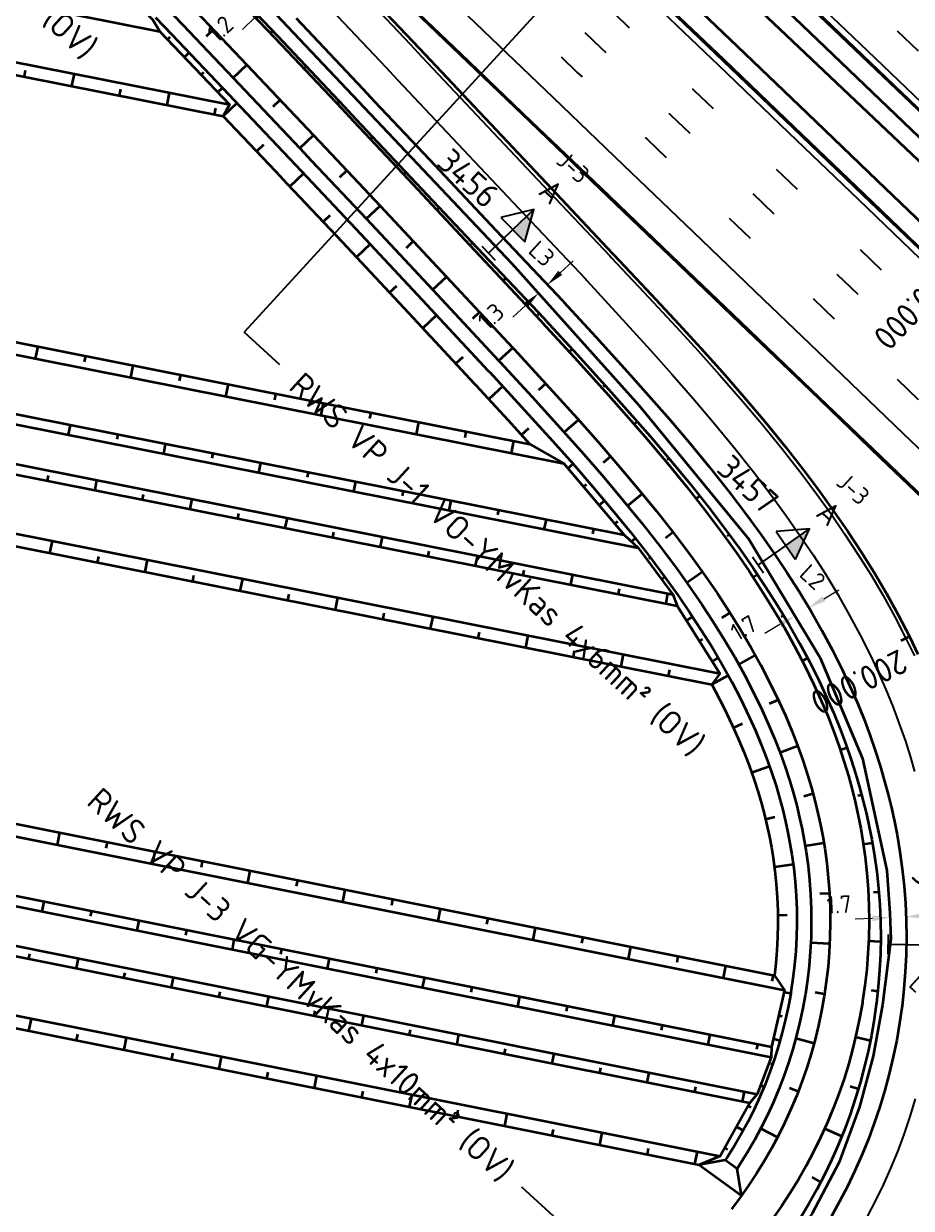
# Model space of a CAD drawing. Header units: metres. Extents: x 134219 to 139080, y 438661 to 444352.
# Drawn here: x 138419.7 to 138511.2, y 439161.9 to 439284 of the extents above; entities that cross this region are included whole.
import ezdxf
from ezdxf.enums import TextEntityAlignment as Align

# ---------------------------------------------------------------- set-up
doc = ezdxf.new("R2010")
doc.units = ezdxf.units.M
doc.linetypes.add('13strp', pattern=[4, 1, -3])
doc.linetypes.add('39strp', pattern=[12, 3, -9])
doc.layers.get('DEFPOINTS').update_dxf_attribs({"color": 193})
for name, color, linetype, lineweight in [('N-WE-KL-ET-T18', 1, 'Continuous', 18), ('N-WE-KL-ET-T25', 7, 'Continuous', 25), ('N-WE-KL-ET_LS_OV_ARMATUUR-S', 7, 'Continuous', 25), ('N-WE-KL-ET_LS_OV_ARMATUUR-T18', 1, 'Continuous', 25), ('N-WE-KL-ET_LS_OV_KABEL-G', 10, 'KL-LS-OV-N', 35), ('N-WE-KL-ET_LS_OV_KABEL-M', 7, 'Continuous', 18), ('N-WE-KL-ET_LS_OV_KABEL-T25', 7, 'Continuous', 25), ('Utd-geleiderail-nw', 8, 'glm a2ee v014$0$f2m40080', 35), ('Utd-ondergr-nw', 8, '13strp', 35)]:
    doc.layers.add(name, color=color, linetype=linetype, lineweight=lineweight)
doc.layers.add('N-WE-KL-ET_LS_OV_ARMATUUR-T25', color=2, linetype='Continuous')
doc.layers.add('Utd-weg-nw', color=8, linetype='Continuous')
doc.styles.add('alm a2ee v011$0$rtw_iso', font='NLCS-ISO.ttf')
doc.styles.add('ISO18', font='NLCS-ISO.ttf')
doc.styles.add('ISO25', font='NLCS-ISO.ttf')
doc.styles.add('NLCS-ISO', font='NLCS-ISO.ttf')
doc.styles.add('NLCS_18', font='NLCS-ISO.ttf', dxfattribs={"height": 1.8})
doc.styles.add('NLCS_25', font='NLCS-ISO.ttf', dxfattribs={"height": 2.5})
doc.linetypes.add('glm a2ee v014$0$f2m40080', pattern='A,2,-1,[160,RTW.shx,S=0.5,R=0,X=0,Y=0],-1', length=4)
doc.linetypes.add('KL-LS-OV-N', pattern='A,4,-1,[103,NLCS.SHX,S=0.75,R=0,X=0,Y=0],-1,4,-1.5,["0V",Standard,S=1,R=0,X=0,Y=-0.5],-3', length=14.5)
doc.dimstyles.new('NLCS_t18_pijl_Dimension_l3_h1', dxfattribs={"dimtxt": 1.8, "dimasz": 1.8, "dimexe": 2, "dimexo": 2, "dimgap": 0.7, "dimtad": 1, "dimdec": 1, "dimzin": 0, "dimdsep": 46, "dimtxsty": 'NLCS_18', "dimcen": 2.5, "dimdle": 2, "dimclrd": 256, "dimclre": 256, "dimclrt": 256, "dimadec": 1, "dimazin": 0, "dimtfac": 1, "dimtdec": 1, "dimtofl": 0, "dimtmove": 1, "dimatfit": 0, "dimfxl": 0, "dimtolj": 1, "dimtzin": 0, "dimlwd": 18, "dimlwe": 18, "dimarcsym": 0})

# ---------------------------------------------------------------- blocks, each defined once
blk = doc.blocks.new('SKL-ET_OV_ARMATUUR_HD_NATRIUM_1x150W-SO (3)')
for points in [[(3.49, -1.76), (6.49, 0), (3.49, 1.76)], [(3.49, 1.76), (3.49, -1.76)], [(0, 1), (0, -1)], [(3.49, 0), (0, 0)], [(3.49, 0), (6.49, 0)]]:
    blk.add_lwpolyline(points)
blk.add_solid([(3.49, 0), (3.49, -1.76), (6.49, 0)])
at = {"layer": 'N-WE-KL-ET-T18', "linetype": 'ByBlock', "style": 'NLCS-ISO'}
blk.add_attdef('GROEPSNUMMER', text='', height=1.8, dxfattribs=at).set_placement((-2, -4), align=Align.RIGHT)
blk.add_attdef('FASE-AANSLUITING', (10, -4), '', height=1.8, dxfattribs=at)
at = {"layer": 'N-WE-KL-ET-T18', "linetype": 'ByBlock', "style": 'NLCS-ISO', "flags": 1}
for tag, p in [('TYPE_ARMATUUR', (7.76, -13.46)), ('TYPE_FABRIKAAT', (7.76, -17.24)), ('VERMOGEN_LAMP', (7.76, -21.02)), ('SPIEGELSTAND', (7.76, -24.81)), ('HOOGTE_LICHTMAST', (7.76, -28.59)), ('UITLEGGERHOEK', (7.76, -32.38)), ('TYPE_LICHTMAST', (7.76, -36.16)), ('BOTSVRIENDELIJK', (7.76, -39.95)), ('POSITIE_LICHTMAST', (7.76, -43.73)), ('KABELAANSLUITING', (7.76, -47.52)), ('VOEDINGSPUNT', (7.76, -51.3))]:
    blk.add_attdef(tag, p, '', height=1.8, dxfattribs=at)
at = {"layer": 'N-WE-KL-ET-T25', "linetype": 'ByBlock', "style": 'NLCS-ISO'}
blk.add_attdef('MASTNUMMER', text='', height=2.5, dxfattribs=at).set_placement((4, 4.31), align=Align.MIDDLE)
at = {"layer": 'N-WE-KL-ET-T25', "linetype": 'ByBlock', "style": 'NLCS-ISO', "flags": 1}
blk.add_attdef('TYPE_SYMBOOL', (7.76, -10.06), '', height=2.5, dxfattribs=at)
blk = doc.blocks.new('*D351')
at = {"layer": 'DEFPOINTS', "color": 0, "transparency": 16777216}
for p in [(138445.72, 439286.68), (138444.84, 439285.85), (138444.84, 439285.85)]:
    blk.add_point(p, dxfattribs=at)
at = {"layer": 'N-WE-KL-ET_LS_OV_KABEL-M', "linetype": 'Continuous', "lineweight": 18, "transparency": 16777216}
for p, q in [((138447.03, 439287.92), (138448.34, 439289.16)), ((138443.53, 439284.62), (138442.22, 439283.38))]:
    blk.add_line(p, q, dxfattribs=at)
at = {"layer": 'N-WE-KL-ET_LS_OV_KABEL-M', "lineweight": 18, "transparency": 16777216}
for p, q in [((138445.72, 439286.68), (138444.34, 439288.14)), ((138444.84, 439285.85), (138443.46, 439287.31))]:
    blk.add_line(p, q, dxfattribs=at)
at = {"layer": 'N-WE-KL-ET_LS_OV_KABEL-M', "transparency": 16777216}
for points in [[(138446.82, 439288.14), (138447.23, 439287.7), (138445.72, 439286.68)], [(138443.32, 439284.83), (138443.73, 439284.4), (138444.84, 439285.85)]]:
    blk.add_solid(points, dxfattribs=at)
at = {"layer": 'N-WE-KL-ET_LS_OV_KABEL-M', "transparency": 16777216, "insert": (138439.93, 439283.42), "char_height": 1.8, "attachment_point": 5, "rotation": 43.3438, "style": 'NLCS_18'}
blk.add_mtext('\\A1;1.2', dxfattribs=at)
blk = doc.blocks.new('*D352')
at = {"layer": 'DEFPOINTS', "color": 0, "transparency": 16777216}
for p in [(138472.74, 439256.19), (138472.74, 439256.19), (138473.67, 439257.06)]:
    blk.add_point(p, dxfattribs=at)
at = {"layer": 'N-WE-KL-ET_LS_OV_KABEL-M', "lineweight": 18, "transparency": 16777216}
for p, q in [((138473.67, 439257.06), (138472.31, 439258.53)), ((138472.74, 439256.19), (138471.37, 439257.65))]:
    blk.add_line(p, q, dxfattribs=at)
at = {"layer": 'N-WE-KL-ET_LS_OV_KABEL-M', "linetype": 'Continuous', "lineweight": 18, "transparency": 16777216}
for p, q in [((138474.99, 439258.29), (138476.31, 439259.52)), ((138471.42, 439254.96), (138470.11, 439253.74))]:
    blk.add_line(p, q, dxfattribs=at)
at = {"layer": 'N-WE-KL-ET_LS_OV_KABEL-M', "transparency": 16777216}
for points in [[(138474.78, 439258.51), (138475.19, 439258.07), (138473.67, 439257.06)], [(138471.22, 439255.18), (138471.63, 439254.74), (138472.74, 439256.19)]]:
    blk.add_solid(points, dxfattribs=at)
at = {"layer": 'N-WE-KL-ET_LS_OV_KABEL-M', "transparency": 16777216, "insert": (138467.83, 439253.8), "char_height": 1.8, "attachment_point": 5, "rotation": 43.0163, "style": 'NLCS_18'}
blk.add_mtext('\\A1;1.3', dxfattribs=at)
blk = doc.blocks.new('*D353')
at = {"layer": 'DEFPOINTS', "color": 0, "transparency": 16777216}
for p in [(138499.17, 439222.95), (138499.17, 439222.95), (138500.6, 439223.79)]:
    blk.add_point(p, dxfattribs=at)
at = {"layer": 'N-WE-KL-ET_LS_OV_KABEL-M', "lineweight": 18, "transparency": 16777216}
for p, q in [((138500.6, 439223.79), (138499.59, 439225.52)), ((138499.17, 439222.95), (138498.15, 439224.67))]:
    blk.add_line(p, q, dxfattribs=at)
at = {"layer": 'N-WE-KL-ET_LS_OV_KABEL-M', "linetype": 'Continuous', "lineweight": 18, "transparency": 16777216}
for p, q in [((138502.15, 439224.7), (138503.7, 439225.62)), ((138497.62, 439222.04), (138496.06, 439221.13))]:
    blk.add_line(p, q, dxfattribs=at)
at = {"layer": 'N-WE-KL-ET_LS_OV_KABEL-M', "transparency": 16777216}
for points in [[(138502, 439224.96), (138502.3, 439224.45), (138500.6, 439223.79)], [(138497.46, 439222.3), (138497.77, 439221.78), (138499.17, 439222.95)]]:
    blk.add_solid(points, dxfattribs=at)
at = {"layer": 'N-WE-KL-ET_LS_OV_KABEL-M', "transparency": 16777216, "insert": (138493.89, 439221.71), "char_height": 1.8, "attachment_point": 5, "rotation": 30.4432, "style": 'NLCS_18'}
blk.add_mtext('\\A1;1.7', dxfattribs=at)
blk = doc.blocks.new('*D354')
at = {"layer": 'DEFPOINTS', "color": 0, "transparency": 16777216}
for p in [(138508.97, 439191.87), (138508.97, 439191.87), (138510.62, 439191.95)]:
    blk.add_point(p, dxfattribs=at)
at = {"layer": 'N-WE-KL-ET_LS_OV_KABEL-M', "lineweight": 18, "transparency": 16777216}
for p, q in [((138508.97, 439191.87), (138508.87, 439193.87)), ((138510.62, 439191.95), (138510.51, 439193.95))]:
    blk.add_line(p, q, dxfattribs=at)
at = {"layer": 'N-WE-KL-ET_LS_OV_KABEL-M', "linetype": 'Continuous', "lineweight": 18, "transparency": 16777216}
for p, q in [((138507.17, 439191.78), (138505.37, 439191.69)), ((138512.41, 439192.04), (138514.21, 439192.13))]:
    blk.add_line(p, q, dxfattribs=at)
at = {"layer": 'N-WE-KL-ET_LS_OV_KABEL-M', "transparency": 16777216}
for points in [[(138507.15, 439192.08), (138507.18, 439191.48), (138508.97, 439191.87)], [(138512.4, 439192.34), (138512.43, 439191.74), (138510.62, 439191.95)]]:
    blk.add_solid(points, dxfattribs=at)
at = {"layer": 'N-WE-KL-ET_LS_OV_KABEL-M', "transparency": 16777216, "insert": (138503.71, 439193.21), "char_height": 1.8, "attachment_point": 5, "rotation": 2.8886, "style": 'NLCS_18'}
blk.add_mtext('\\A1;1.7', dxfattribs=at)

msp = doc.modelspace()

# ---------------------------------------------------------------- linework, layer by layer
at = {"layer": 'N-WE-KL-ET_LS_OV_KABEL-G', "flags": 128}
for points, elevation in [([(138088.64, 439676.43), (138088.64, 439676.43), (138097.5, 439666.65), (138107.23, 439656.38), (138139.91, 439624.96), (138141.78, 439623.5), (138425.82, 439351.41), (138520.26, 439261.98), (138566.89, 439216.72), (138613.92, 439171.92), (138660.91, 439126.84), (138707.71, 439081.89), (138754.75, 439037.02), (138768.95, 439023.34), (138801.31, 438992.45), (138850.33, 438944.62), (138896.9, 438900.49), (138941.92, 438857.34)], 1.17), ([(138227.74, 439499.81), (138230.49, 439499.4), (138259.66, 439468.95), (138289.32, 439439.98), (138334.08, 439397.13), (138340.04, 439391.03), (138352.33, 439379.57), (138379.47, 439353.09), (138382.02, 439349.47), (138439.8, 439289.61), (138440.92, 439289.42), (138440.79, 439290.13), (138470, 439259.24), (138483.07, 439244.66), (138494.42, 439230.85), (138501.76, 439218.63), (138506.13, 439208.24), (138508.63, 439196.7), (138508.95, 439192.31), (138509.05, 439189.63), (138508.21, 439182.87), (138507.24, 439177.57), (138505.84, 439172.36), (138503.73, 439166.66), (138500.93, 439161.36), (138497.21, 439155.97), (138493.51, 439151.75), (138489.81, 439148.14), (138486.29, 439145.28), (138482.59, 439142.89), (138475.84, 439139.41), (138470.44, 439137.43), (138467.74, 439136.51)], 1.12)]:
    msp.add_lwpolyline(points, dxfattribs=dict(at, elevation=elevation))
at = {"layer": 'N-WE-KL-ET_LS_OV_KABEL-T25'}
for p, q in [((138483.38, 439296.9), (138442.39, 439252.18)), ((138446.08, 439248.8), (138442.39, 439252.18)), ((138474.7, 439160.7), (138471.02, 439164.08))]:
    msp.add_line(p, q, dxfattribs=at)
at = {"layer": 'Utd-geleiderail-nw', "linetype": 'Continuous', "flags": 128}
for points in [[(138485.98, 439288.58), (138493.2, 439281.66), (138500.42, 439274.74), (138507.64, 439267.82), (138514.85, 439260.9), (138522.07, 439253.98), (138529.29, 439247.06), (138536.51, 439240.14), (138543.73, 439233.22), (138550.95, 439226.3), (138558.16, 439219.38), (138565.38, 439212.46), (138572.6, 439205.53), (138579.82, 439198.61), (138587.04, 439191.69), (138594.26, 439184.77), (138601.47, 439177.85), (138608.69, 439170.93), (138615.91, 439164.01)], [(138497.49, 439286.14), (138504.71, 439279.22), (138511.93, 439272.3), (138519.14, 439265.38), (138526.36, 439258.45), (138533.58, 439251.53), (138540.8, 439244.61), (138548.02, 439237.69), (138555.24, 439230.77), (138562.45, 439223.85), (138569.67, 439216.93), (138576.89, 439210.01), (138584.11, 439203.09), (138591.33, 439196.17), (138598.55, 439189.25), (138605.76, 439182.33), (138612.98, 439175.41)]]:
    msp.add_lwpolyline(points, dxfattribs=at)
at = {"layer": 'Utd-ondergr-nw', "color": 7, "linetype": 'Continuous'}
msp.add_line((138510.97, 439220.81), (138510.07, 439220.36), dxfattribs=at)
msp.add_line((138510.97, 439220.81), (138510.07, 439220.36), dxfattribs=at)
at = {"layer": 'Utd-ondergr-nw', "linetype": 'Continuous', "flags": 128}
for points in [[(138348.3, 439300.11), (138433.72, 439283.16)], [(138415.61, 439300.39), (138419.32, 439298.35), (138426.42, 439290.82), (138428.18, 439289.4), (138432.98, 439284.37), (138433.72, 439283.16), (138440.89, 439275.62), (138440.24, 439274.45)], [(138346.4, 439294.37), (138440.89, 439275.62)], [(138344.76, 439293.4), (138440.24, 439274.45)], [(138452.93, 439289.39), (138459.79, 439282.12), (138461.01, 439280.82), (138466.65, 439274.85), (138473.52, 439267.57), (138480.38, 439260.3), (138480.52, 439260.15), (138483.88, 439256.59), (138487.22, 439253), (138489.47, 439250.54), (138491.7, 439248.05), (138493.9, 439245.53), (138496.06, 439242.98), (138498.17, 439240.39), (138500.22, 439237.75), (138501.73, 439235.74), (138503.19, 439233.71), (138504.62, 439231.64), (138505.99, 439229.54), (138507.32, 439227.41), (138508.6, 439225.24), (138509.81, 439223.04), (138510.97, 439220.81), (138511.85, 439219)], [(138440.36, 439287.97), (138445.59, 439282.47), (138452.46, 439275.21), (138453.69, 439273.91), (138459.32, 439267.93), (138466.16, 439260.64), (138472.99, 439253.33), (138473.13, 439253.18), (138476.43, 439249.59), (138479.66, 439246.03), (138481.82, 439243.6), (138483.93, 439241.17), (138485.99, 439238.73), (138487.99, 439236.28), (138489.93, 439233.81), (138491.79, 439231.33), (138493.14, 439229.44), (138494.45, 439227.55), (138495.7, 439225.64), (138496.9, 439223.72), (138498.05, 439221.79), (138499.13, 439219.83), (138500.16, 439217.87), (138501.12, 439215.89), (138501.84, 439214.3), (138502.52, 439212.7), (138503.14, 439211.09), (138503.73, 439209.48), (138504.26, 439207.86), (138504.68, 439206.46), (138505.06, 439205.05), (138505.41, 439203.64), (138505.69, 439202.34), (138505.95, 439201.04), (138506.17, 439199.73), (138506.4, 439198.08), (138506.58, 439196.43), (138506.71, 439194.78), (138506.79, 439193.12), (138506.81, 439191.47), (138506.78, 439189.81), (138506.7, 439188.16), (138506.57, 439186.51), (138506.39, 439184.87), (138506.15, 439183.24), (138506.12, 439183.07), (138505.87, 439181.62), (138505.53, 439180.01), (138505.15, 439178.41), (138504.71, 439176.83), (138504.23, 439175.26), (138503.7, 439173.71), (138503.12, 439172.18), (138502.49, 439170.67), (138501.82, 439169.19), (138501.1, 439167.72), (138500.34, 439166.29), (138499.53, 439164.87), (138498.68, 439163.49), (138497.79, 439162.13), (138496.86, 439160.81)], [(138440.63, 439288.22), (138445.83, 439282.7), (138452.7, 439275.43), (138453.92, 439274.13), (138459.56, 439268.15), (138466.43, 439260.88), (138473.29, 439253.61), (138473.43, 439253.46), (138476.73, 439249.87), (138479.97, 439246.31), (138482.13, 439243.88), (138484.25, 439241.45), (138486.32, 439239.02), (138488.34, 439236.57), (138490.29, 439234.1), (138492.18, 439231.62), (138493.55, 439229.74), (138494.87, 439227.85), (138496.14, 439225.94), (138497.37, 439224.02), (138498.54, 439222.08), (138499.65, 439220.13), (138500.71, 439218.16), (138501.7, 439216.18), (138502.44, 439214.58), (138503.15, 439212.98), (138503.8, 439211.36), (138504.42, 439209.74), (138504.98, 439208.11), (138505.43, 439206.7), (138505.84, 439205.28), (138506.21, 439203.85), (138506.54, 439202.54), (138506.83, 439201.22), (138507.09, 439199.9), (138507.37, 439198.23), (138507.6, 439196.56), (138507.78, 439194.87), (138507.91, 439193.19), (138507.98, 439191.5), (138508.01, 439189.81), (138507.98, 439188.12), (138507.9, 439186.43), (138507.76, 439184.74), (138507.58, 439183.06), (138507.56, 439182.89), (138507.34, 439181.39), (138507.05, 439179.72), (138506.71, 439178.07), (138506.32, 439176.42), (138505.88, 439174.79), (138505.39, 439173.17), (138504.85, 439171.57), (138504.27, 439169.98), (138503.63, 439168.42), (138502.94, 439166.87), (138502.21, 439165.35), (138501.43, 439163.85), (138500.61, 439162.37), (138499.74, 439160.92)], [(138457.45, 439287.72), (138464.66, 439280.8), (138471.88, 439273.88), (138479.1, 439266.96), (138486.32, 439260.04), (138493.54, 439253.12), (138500.76, 439246.2), (138507.97, 439239.28), (138515.19, 439232.36), (138522.41, 439225.43), (138529.63, 439218.51), (138536.85, 439211.59), (138544.07, 439204.67), (138551.28, 439197.75), (138558.5, 439190.83), (138565.72, 439183.91), (138572.94, 439176.99), (138580.16, 439170.07), (138587.38, 439163.15), (138594.59, 439156.23), (138601.81, 439149.31), (138609.03, 439142.39), (138616.25, 439135.47)], [(138457.5, 439287.77), (138464.71, 439280.85), (138471.93, 439273.93), (138479.15, 439267.01), (138486.37, 439260.09), (138493.59, 439253.17), (138500.8, 439246.25), (138508.02, 439239.33), (138515.24, 439232.41), (138522.46, 439225.49), (138529.68, 439218.56), (138536.9, 439211.64), (138544.11, 439204.72), (138551.33, 439197.8), (138558.55, 439190.88), (138565.77, 439183.96), (138572.99, 439177.04), (138580.21, 439170.12), (138587.42, 439163.2), (138594.64, 439156.28), (138601.86, 439149.36), (138609.08, 439142.44), (138616.3, 439135.52)], [(138498.91, 439287.62), (138506.13, 439280.7), (138513.35, 439273.78), (138520.56, 439266.86), (138527.78, 439259.93), (138535, 439253.01), (138542.22, 439246.09), (138549.44, 439239.17), (138556.65, 439232.25), (138563.87, 439225.33), (138571.09, 439218.41), (138578.31, 439211.49), (138585.53, 439204.57), (138592.75, 439197.65), (138599.96, 439190.73), (138607.18, 439183.81), (138614.4, 439176.89)], [(138484.56, 439287.1), (138491.78, 439280.18), (138499, 439273.26), (138506.22, 439266.34), (138513.44, 439259.42), (138520.65, 439252.5), (138527.87, 439245.58), (138535.09, 439238.66), (138542.31, 439231.74), (138549.53, 439224.82), (138556.74, 439217.9), (138563.96, 439210.98), (138571.18, 439204.05), (138578.4, 439197.13), (138585.62, 439190.21), (138592.84, 439183.29), (138600.05, 439176.37), (138607.27, 439169.45), (138614.49, 439162.53)], [(138484.61, 439287.15), (138491.83, 439280.23), (138499.05, 439273.31), (138506.27, 439266.39), (138513.48, 439259.47), (138520.7, 439252.55), (138527.92, 439245.63), (138535.14, 439238.71), (138542.36, 439231.79), (138549.58, 439224.87), (138556.79, 439217.95), (138564.01, 439211.03), (138571.23, 439204.11), (138578.45, 439197.18), (138585.67, 439190.26), (138592.88, 439183.34), (138600.1, 439176.42), (138607.32, 439169.5), (138614.54, 439162.58)], [(138498.86, 439287.57), (138506.08, 439280.65), (138513.3, 439273.73), (138520.52, 439266.8), (138527.73, 439259.88), (138534.95, 439252.96), (138542.17, 439246.04), (138549.39, 439239.12), (138556.61, 439232.2), (138563.82, 439225.28), (138571.04, 439218.36), (138578.26, 439211.44), (138585.48, 439204.52), (138592.7, 439197.6), (138599.92, 439190.68), (138607.13, 439183.76), (138614.35, 439176.84)], [(138434.37, 439285.63), (138436.04, 439283.88), (138441.26, 439278.38), (138448.14, 439271.12), (138449.36, 439269.82), (138455, 439263.84), (138461.84, 439256.55), (138468.66, 439249.24), (138468.8, 439249.09), (138472.09, 439245.52), (138475.29, 439241.99), (138477.41, 439239.61), (138479.47, 439237.23), (138481.48, 439234.85), (138483.41, 439232.48), (138485.28, 439230.1), (138487.06, 439227.72), (138488.35, 439225.92), (138489.58, 439224.13), (138490.76, 439222.32), (138491.89, 439220.52), (138492.96, 439218.7), (138493.97, 439216.88), (138494.91, 439215.06), (138495.8, 439213.23), (138496.45, 439211.77), (138497.07, 439210.31), (138497.64, 439208.84), (138498.16, 439207.38), (138498.64, 439205.92), (138499.01, 439204.65), (138499.35, 439203.39), (138499.65, 439202.13), (138499.9, 439200.98), (138500.13, 439199.81), (138500.32, 439198.65), (138500.52, 439197.18), (138500.68, 439195.71), (138500.78, 439194.24), (138500.85, 439192.77), (138500.86, 439191.29), (138500.83, 439189.82), (138500.75, 439188.35), (138500.63, 439186.89), (138500.46, 439185.43), (138500.25, 439183.98), (138500.22, 439183.83), (138499.99, 439182.54), (138499.69, 439181.11), (138499.34, 439179.7), (138498.95, 439178.29), (138498.51, 439176.9), (138498.03, 439175.53), (138497.51, 439174.17), (138496.95, 439172.83), (138496.34, 439171.51), (138495.7, 439170.22), (138495.02, 439168.94), (138494.29, 439167.69), (138493.53, 439166.47), (138493.21, 439165.97)], [(138437.45, 439285.22), (138442.68, 439279.72), (138449.55, 439272.46), (138450.78, 439271.16), (138456.41, 439265.18), (138463.25, 439257.89), (138470.08, 439250.58), (138470.22, 439250.43), (138473.51, 439246.85), (138476.72, 439243.31), (138478.85, 439240.91), (138480.93, 439238.52), (138482.95, 439236.12), (138484.91, 439233.72), (138486.8, 439231.32), (138488.61, 439228.9), (138489.92, 439227.08), (138491.18, 439225.25), (138492.38, 439223.41), (138493.53, 439221.57), (138494.63, 439219.71), (138495.66, 439217.85), (138496.63, 439215.98), (138497.54, 439214.1), (138498.22, 439212.6), (138498.85, 439211.09), (138499.44, 439209.58), (138499.98, 439208.07), (138500.48, 439206.56), (138500.87, 439205.24), (138501.22, 439203.93), (138501.54, 439202.63), (138501.8, 439201.42), (138502.03, 439200.21), (138502.24, 439199), (138502.45, 439197.48), (138502.61, 439195.95), (138502.73, 439194.42), (138502.79, 439192.88), (138502.81, 439191.35), (138502.78, 439189.82), (138502.7, 439188.29), (138502.58, 439186.77), (138502.4, 439185.25), (138502.18, 439183.74), (138502.16, 439183.58), (138501.92, 439182.24), (138501.6, 439180.75), (138501.24, 439179.28), (138500.84, 439177.81), (138500.38, 439176.36), (138499.89, 439174.93), (138499.35, 439173.52), (138498.76, 439172.13), (138498.14, 439170.75), (138497.47, 439169.4), (138496.76, 439168.07), (138496.01, 439166.77), (138495.22, 439165.49), (138494.39, 439164.24), (138493.53, 439163.02), (138492.62, 439161.83)], [(138433.28, 439284.6), (138434.94, 439282.85), (138440.17, 439277.35), (138447.05, 439270.09), (138448.27, 439268.79), (138453.9, 439262.82), (138460.75, 439255.52), (138467.57, 439248.21), (138467.71, 439248.06), (138470.99, 439244.49), (138474.18, 439240.97), (138476.3, 439238.6), (138478.35, 439236.23), (138480.34, 439233.88), (138482.26, 439231.52), (138484.1, 439229.17), (138485.87, 439226.81), (138487.14, 439225.04), (138488.35, 439223.26), (138489.52, 439221.49), (138490.63, 439219.71), (138491.67, 439217.92), (138492.66, 439216.14), (138493.59, 439214.35), (138494.45, 439212.56), (138495.1, 439211.13), (138495.69, 439209.7), (138496.25, 439208.27), (138496.76, 439206.85), (138497.22, 439205.43), (138497.58, 439204.2), (138497.91, 439202.97), (138498.2, 439201.75), (138498.44, 439200.63), (138498.66, 439199.5), (138498.84, 439198.37), (138499.04, 439196.95), (138499.19, 439195.53), (138499.29, 439194.1), (138499.35, 439192.68), (138499.36, 439191.25), (138499.33, 439189.83), (138499.25, 439188.4), (138499.13, 439186.99), (138498.97, 439185.58), (138498.76, 439184.17), (138498.74, 439184.02), (138498.51, 439182.78), (138498.21, 439181.39), (138497.87, 439180.02), (138497.49, 439178.66), (138497.07, 439177.31), (138496.6, 439175.98), (138496.1, 439174.67), (138495.55, 439173.38), (138494.96, 439172.1), (138494.34, 439170.85), (138493.67, 439169.62), (138492.97, 439168.41), (138492.23, 439167.22), (138491.99, 439166.85)], [(138447.76, 439284.52), (138454.63, 439277.25), (138455.85, 439275.95), (138461.49, 439269.97), (138468.35, 439262.7), (138475.22, 439255.43), (138475.36, 439255.28), (138478.66, 439251.69), (138481.91, 439248.1), (138484.09, 439245.66), (138486.23, 439243.21), (138488.33, 439240.75), (138490.37, 439238.26), (138492.36, 439235.76), (138494.29, 439233.23), (138495.68, 439231.31), (138497.04, 439229.37), (138498.34, 439227.42), (138499.6, 439225.45), (138500.8, 439223.46), (138501.95, 439221.44), (138503.04, 439219.41), (138504.07, 439217.36), (138504.84, 439215.71), (138505.57, 439214.04), (138506.26, 439212.37), (138506.89, 439210.68), (138507.48, 439208.98), (138507.95, 439207.5), (138508.38, 439206.02), (138508.77, 439204.53), (138509.11, 439203.15), (138509.42, 439201.77), (138509.7, 439200.38), (138509.99, 439198.63), (138510.23, 439196.88), (138510.42, 439195.11), (138510.55, 439193.35), (138510.63, 439191.58), (138510.66, 439189.8), (138510.63, 439188.03), (138510.54, 439186.26), (138510.4, 439184.5), (138510.21, 439182.73), (138510.18, 439182.55), (138509.96, 439180.98), (138509.66, 439179.23), (138509.3, 439177.5), (138508.89, 439175.77), (138508.43, 439174.06), (138507.92, 439172.36), (138507.35, 439170.68), (138506.74, 439169.02), (138506.07, 439167.38), (138505.35, 439165.76), (138504.58, 439164.16), (138503.76, 439162.59), (138502.9, 439161.04)], [(138438.52, 439282.68), (138439.23, 439283.36)], [(138445.24, 439283.08), (138445.36, 439283.2)], [(138434.76, 439282.56), (138434.51, 439282.32)], [(138436.73, 439280.98), (138436.24, 439280.51)], [(138419.84, 439279.14), (138419.72, 439278.52)], [(138441.26, 439278.39), (138442.67, 439279.73)], [(138448.55, 439279.34), (138448.79, 439279.56)], [(138424.87, 439278.8), (138424.62, 439277.55)], [(138438.2, 439278.93), (138437.96, 439278.7)], [(138429.65, 439277.2), (138429.52, 439276.57)], [(138434.68, 439276.85), (138434.43, 439275.6)], [(138440.17, 439277.35), (138439.68, 439276.89)], [(138441.66, 439275.79), (138440.24, 439274.45)], [(138445.4, 439275.43), (138446.11, 439276.1)], [(138452.11, 439275.82), (138452.23, 439275.93)], [(138439.46, 439275.25), (138439.33, 439274.63)], [(138440.24, 439274.45), (138445.63, 439268.75), (138446.85, 439267.46), (138452.49, 439261.48), (138459.33, 439254.18), (138466.15, 439246.87), (138466.29, 439246.72), (138469.57, 439243.16), (138471.86, 439240.64)], [(138448.13, 439271.13), (138449.55, 439272.46)], [(138455.42, 439272.07), (138455.66, 439272.29)], [(138444.39, 439271.48), (138443.68, 439270.81)], [(138448.53, 439268.52), (138447.11, 439267.18)], [(138452.27, 439268.16), (138452.98, 439268.83)], [(138458.97, 439268.54), (138459.09, 439268.65)], [(138341.21, 439266.58), (138471.86, 439240.64)], [(138342.45, 439265.03), (138475.35, 439238.65)], [(138454.99, 439263.85), (138456.41, 439265.18)], [(138462.27, 439264.78), (138462.52, 439265.02)], [(138451.25, 439264.21), (138450.54, 439263.54)], [(138455.39, 439261.23), (138453.97, 439259.9)], [(138459.12, 439260.87), (138459.83, 439261.54)], [(138465.82, 439261.26), (138465.96, 439261.38)], [(138343.63, 439258.68), (138481.57, 439231.3)], [(138345.83, 439257.17), (138483.03, 439229.94)], [(138461.83, 439256.55), (138463.26, 439257.89)], [(138469.11, 439257.48), (138469.39, 439257.74)], [(138458.1, 439256.92), (138457.39, 439256.25)], [(138462.23, 439253.93), (138460.81, 439252.6)], [(138465.96, 439253.57), (138466.67, 439254.23)], [(138472.67, 439253.97), (138472.82, 439254.11)], [(138348.73, 439252.52), (138486.6, 439225.15)], [(138348.1, 439251.57), (138487.04, 439223.99)], [(138420.91, 439249.46), (138421.16, 439250.71)], [(138468.66, 439249.25), (138470.08, 439250.57)], [(138475.91, 439250.15), (138476.21, 439250.43)], [(138425.94, 439249.11), (138426.07, 439249.73)], [(138430.72, 439247.51), (138430.97, 439248.76)], [(138464.93, 439249.61), (138464.22, 439248.95)], [(138435.75, 439247.16), (138435.88, 439247.79)], [(138440.53, 439245.56), (138440.78, 439246.81)], [(138469.05, 439246.6), (138467.62, 439245.28)], [(138472.76, 439246.22), (138473.48, 439246.88)], [(138479.43, 439246.59), (138479.58, 439246.73)], [(138445.56, 439245.21), (138445.68, 439245.84)], [(138353.94, 439244.3), (138491.42, 439217.01)], [(138450.34, 439243.61), (138450.59, 439244.86)], [(138455.37, 439243.27), (138455.49, 439243.89)], [(138353.24, 439243.14), (138490.59, 439215.87)], [(138424.3, 439241.6), (138424.5, 439242.63)], [(138460.15, 439241.67), (138460.4, 439242.92)], [(138475.4, 439241.86), (138476.85, 439243.16)], [(138482.59, 439242.71), (138482.91, 439242.99)], [(138429.3, 439241.14), (138429.41, 439241.65)], [(138465.18, 439241.32), (138465.3, 439241.94)], [(138471.72, 439242.25), (138471, 439241.59)], [(138434.11, 439239.65), (138434.31, 439240.68)], [(138469.96, 439239.72), (138470.21, 439240.97)], [(138471.86, 439240.64), (138475.35, 439238.65), (138481.57, 439231.3), (138483.03, 439229.94), (138486.6, 439225.15), (138487.04, 439223.99), (138491.42, 439217.01), (138490.59, 439215.87)], [(138439.11, 439239.19), (138439.22, 439239.71)], [(138479.44, 439238.75), (138480.18, 439239.39)], [(138486.01, 439239.05), (138486.17, 439239.19)], [(138443.92, 439237.7), (138444.12, 439238.73)], [(138448.92, 439237.24), (138449.02, 439237.76)], [(138476.3, 439238.6), (138475.78, 439238.14)], [(138422.2, 439237.4), (138422.09, 439236.88)], [(138427.2, 439236.94), (138427, 439235.91)], [(138453.72, 439235.76), (138453.93, 439236.79)], [(138477.66, 439236.48), (138477.39, 439236.24)], [(138432, 439235.45), (138431.9, 439234.94)], [(138458.73, 439235.3), (138458.83, 439235.81)], [(138481.93, 439234.29), (138483.44, 439235.53)], [(138488.98, 439235.02), (138489.34, 439235.3)], [(138437.01, 439234.99), (138436.81, 439233.96)], [(138463.53, 439233.81), (138463.74, 439234.84)], [(138479.55, 439234.81), (138479, 439234.34)], [(138441.81, 439233.51), (138441.71, 439232.99)], [(138446.82, 439233.05), (138446.61, 439232.02)], [(138468.54, 439233.35), (138468.64, 439233.86)], [(138473.34, 439231.86), (138473.55, 439232.89)], [(138451.62, 439231.56), (138451.52, 439231.04)], [(138478.35, 439231.4), (138478.45, 439231.92)], [(138480.88, 439232.66), (138480.61, 439232.44)], [(138485.83, 439230.98), (138486.6, 439231.58)], [(138422.6, 439230.67), (138422.35, 439229.42)], [(138456.63, 439231.1), (138456.42, 439230.07)], [(138482.72, 439230.93), (138482.31, 439230.61)], [(138492.2, 439231.18), (138492.39, 439231.32)], [(138427.38, 439229.07), (138427.26, 439228.44)], [(138461.43, 439229.61), (138461.33, 439229.1)], [(138466.44, 439229.15), (138466.23, 439228.12)], [(138432.41, 439228.72), (138432.16, 439227.47)], [(138484.1, 439228.84), (138484.26, 439228.96)], [(138437.19, 439227.12), (138437.07, 439226.5)], [(138442.22, 439226.77), (138441.97, 439225.52)], [(138471.24, 439227.66), (138471.14, 439227.15)], [(138476.24, 439227.21), (138476.04, 439226.18)], [(138485.43, 439226.72), (138485.75, 439226.96)], [(138488.03, 439226.37), (138489.62, 439227.49)], [(138494.85, 439226.93), (138495.29, 439227.22)], [(138481.05, 439225.72), (138480.94, 439225.2)], [(138447, 439225.17), (138446.88, 439224.55)], [(138452.03, 439224.83), (138451.78, 439223.58)], [(138486.05, 439225.26), (138485.85, 439224.23)], [(138456.81, 439223.23), (138456.68, 439222.6)], [(138491.65, 439222.75), (138492.47, 439223.27)], [(138497.75, 439222.84), (138497.99, 439222.98)], [(138461.84, 439222.88), (138461.59, 439221.63)], [(138488.62, 439222.86), (138488, 439222.46)], [(138466.62, 439221.28), (138466.49, 439220.66)], [(138471.65, 439220.93), (138471.4, 439219.68)], [(138489.64, 439220.56), (138489.32, 439220.36)], [(138476.43, 439219.33), (138476.3, 439218.71)], [(138481.45, 439218.99), (138481.21, 439217.73)], [(138491.26, 439218.62), (138490.64, 439218.26)], [(138493.39, 439217.93), (138495.09, 439218.88)], [(138499.92, 439218.32), (138500.47, 439218.6)], [(138486.23, 439217.39), (138486.11, 439216.76)], [(138492.29, 439216.81), (138490.59, 439215.87)], [(138490.59, 439215.87), (138490.97, 439215.17), (138491.87, 439213.43), (138492.71, 439211.69), (138493.33, 439210.3), (138493.91, 439208.92), (138494.44, 439207.54), (138494.93, 439206.16), (138495.38, 439204.79), (138495.72, 439203.6), (138496.04, 439202.43), (138496.31, 439201.26), (138496.55, 439200.18), (138496.75, 439199.1), (138496.93, 439198.02), (138497.11, 439196.66), (138497.25, 439195.3), (138497.35, 439193.93), (138497.4, 439192.56), (138497.41, 439191.19), (138497.38, 439189.83), (138497.31, 439188.47), (138497.19, 439187.11), (138497.05, 439185.9)], [(138496.56, 439213.9), (138497.44, 439214.31)], [(138502.36, 439213.93), (138502.67, 439214.06)], [(138493.72, 439211.81), (138492.84, 439211.41)], [(138497.62, 439208.88), (138499.45, 439209.56)], [(138380.72, 439209.13), (138497.05, 439185.9)], [(138503.84, 439209.13), (138504.54, 439209.37)], [(138383.94, 439207.19), (138498.11, 439184.38)], [(138496.55, 439207.42), (138494.71, 439206.77)], [(138500.09, 439204.38), (138501.03, 439204.63)], [(138505.64, 439204.43), (138506.03, 439204.52)], [(138497.09, 439202.21), (138496.14, 439201.98)], [(138389.62, 439199.94), (138496.75, 439178.54)], [(138423.16, 439199.36), (138423.41, 439200.61)], [(138428.19, 439199), (138428.31, 439199.63)], [(138432.97, 439197.4), (138433.22, 439198.65)], [(138500.22, 439199.24), (138502.14, 439199.56)], [(138506.21, 439199.43), (138507.15, 439199.57)], [(138392.16, 439198.36), (138496.72, 439177.47)], [(138438, 439197.04), (138438.12, 439197.67)], [(138498.99, 439197.32), (138497.05, 439197.07)], [(138442.77, 439195.44), (138443.02, 439196.69)], [(138447.8, 439195.08), (138447.93, 439195.71)], [(138452.58, 439193.48), (138452.83, 439194.73)], [(138457.61, 439193.13), (138457.73, 439193.75)], [(138501.75, 439194.33), (138502.73, 439194.39)], [(138507.27, 439194.49), (138507.81, 439194.52)], [(138395.28, 439192.59), (138494.53, 439172.76)], [(138395.87, 439193.54), (138495.27, 439173.68)], [(138421.58, 439192.48), (138421.78, 439193.51)], [(138426.58, 439192.02), (138426.69, 439192.53)], [(138462.39, 439191.52), (138462.64, 439192.77)], [(138431.38, 439190.52), (138431.59, 439191.55)], [(138467.41, 439191.17), (138467.54, 439191.79)], [(138498.38, 439192.1), (138497.41, 439192.09)], [(138436.39, 439190.06), (138436.49, 439190.58)], [(138472.19, 439189.56), (138472.44, 439190.81)], [(138441.19, 439188.57), (138441.39, 439189.6)], [(138477.22, 439189.21), (138477.35, 439189.83)], [(138482, 439187.6), (138482.25, 439188.85)], [(138500.8, 439189.28), (138502.75, 439189.18)], [(138506.76, 439189.46), (138508, 439189.41)], [(138420.28, 439188.13), (138420.18, 439187.61)], [(138425.29, 439187.66), (138425.08, 439186.63)], [(138446.2, 439188.1), (138446.3, 439188.62)], [(138451, 439186.61), (138451.2, 439187.64)], [(138487.03, 439187.25), (138487.15, 439187.87)], [(138456, 439186.14), (138456.1, 439186.66)], [(138491.81, 439185.64), (138492.05, 439186.89)], [(138400.83, 439185.36), (138491.45, 439167.26)], [(138430.09, 439186.17), (138429.98, 439185.65)], [(138435.09, 439185.7), (138434.89, 439184.67)], [(138460.8, 439184.65), (138461.01, 439185.68)], [(138497.05, 439185.9), (138498.11, 439184.38), (138496.75, 439178.54), (138496.72, 439177.47), (138495.27, 439173.68), (138494.53, 439172.76), (138491.45, 439167.26), (138489.3, 439166.38)], [(138496.83, 439185.29), (138496.96, 439185.91)], [(138400.12, 439184.2), (138489.3, 439166.38)], [(138439.89, 439184.21), (138439.79, 439183.7)], [(138465.81, 439184.18), (138465.91, 439184.7)], [(138498.74, 439184.02), (138498.06, 439184.14)], [(138501.26, 439184.16), (138502.22, 439184.01)], [(138507.02, 439184.39), (138507.71, 439184.29)], [(138444.9, 439183.75), (138444.69, 439182.72)], [(138470.61, 439182.69), (138470.81, 439183.72)], [(138475.61, 439182.22), (138475.72, 439182.74)], [(138420.44, 439181.44), (138420.19, 439180.19)], [(138449.7, 439182.25), (138449.6, 439181.74)], [(138454.71, 439181.79), (138454.5, 439180.76)], [(138480.41, 439180.73), (138480.62, 439181.76)], [(138497.87, 439181.66), (138497.5, 439181.74)], [(138459.51, 439180.29), (138459.4, 439179.78)], [(138485.42, 439180.27), (138485.52, 439180.78)], [(138425.22, 439179.84), (138425.09, 439179.21)], [(138430.25, 439179.48), (138430, 439178.23)], [(138464.51, 439179.83), (138464.31, 439178.8)], [(138490.22, 439178.77), (138490.43, 439179.8)], [(138497.63, 439179.15), (138496.94, 439179.35)], [(138499.26, 439179.42), (138501.14, 439178.91)], [(138505.43, 439179.57), (138506.95, 439179.21)], [(138435.02, 439177.88), (138434.9, 439177.25)], [(138469.31, 439178.33), (138469.21, 439177.82)], [(138474.32, 439177.87), (138474.11, 439176.84)], [(138495.23, 439178.31), (138495.33, 439178.82)], [(138440.05, 439177.52), (138439.8, 439176.27)], [(138496.69, 439176.83), (138496.88, 439176.77)], [(138444.83, 439175.92), (138444.71, 439175.29)], [(138449.86, 439175.57), (138449.61, 439174.32)], [(138479.12, 439176.37), (138479.02, 439175.86)], [(138484.12, 439175.91), (138483.92, 439174.88)], [(138488.92, 439174.42), (138488.82, 439173.9)], [(138495.62, 439174.58), (138495.99, 439174.43)], [(138498.61, 439174.32), (138499.52, 439173.96)], [(138504.88, 439174.48), (138505.71, 439174.2)], [(138454.64, 439173.96), (138454.51, 439173.34)], [(138459.67, 439173.61), (138459.42, 439172.36)], [(138493.93, 439173.95), (138493.72, 439172.92)], [(138464.44, 439172), (138464.32, 439171.38)], [(138494.67, 439172.29), (138494.35, 439172.44)], [(138469.47, 439171.65), (138469.22, 439170.4)], [(138474.25, 439170.04), (138474.12, 439169.42)], [(138479.28, 439169.69), (138479.03, 439168.44)], [(138493.84, 439169.92), (138493.15, 439170.3)], [(138495.64, 439170.12), (138497.37, 439169.22)], [(138502.23, 439170.11), (138503.99, 439169.32)], [(138484.06, 439168.08), (138483.93, 439167.46)], [(138492.26, 439167.96), (138491.96, 439168.15)], [(138489.08, 439167.73), (138488.83, 439166.48)], [(138500.9, 439165.12), (138501.82, 439164.6)]]:
    msp.add_lwpolyline(points, dxfattribs=at)
msp.add_lwpolyline([(138493.67, 439163.22), (138493.21, 439165.97), (138491.99, 439166.85), (138489.3, 439166.38), (138493.67, 439163.22)], close=True, dxfattribs=at)
at = {"layer": 'Utd-weg-nw', "linetype": '39strp', "flags": 128}
for points in [[(138397.09, 439391.19), (138400.83, 439387.61), (138408.05, 439380.69), (138415.26, 439373.77), (138422.48, 439366.85), (138429.7, 439359.93), (138436.92, 439353.01), (138444.14, 439346.09), (138451.36, 439339.17), (138458.57, 439332.25), (138465.79, 439325.32), (138473.01, 439318.4), (138480.23, 439311.48), (138487.45, 439304.56), (138494.67, 439297.64), (138501.88, 439290.72), (138509.1, 439283.8), (138516.32, 439276.88), (138523.54, 439269.96), (138530.76, 439263.04), (138537.98, 439256.12), (138545.19, 439249.2), (138552.41, 439242.28), (138559.63, 439235.36), (138566.85, 439228.44), (138574.07, 439221.51), (138581.29, 439214.59), (138588.5, 439207.67), (138595.72, 439200.75), (138602.94, 439193.83), (138610.16, 439186.91), (138617.38, 439179.99), (138624.6, 439173.07), (138631.81, 439166.15), (138639.03, 439159.23), (138646.25, 439152.31), (138653.47, 439145.39), (138660.69, 439138.47), (138667.91, 439131.55), (138675.12, 439124.62), (138682.34, 439117.7), (138689.56, 439110.78), (138696.78, 439103.86), (138703.72, 439097.2)], [(138384.64, 439376.95), (138387.75, 439373.97), (138394.97, 439367.05), (138402.18, 439360.13), (138409.4, 439353.21), (138416.62, 439346.29), (138423.84, 439339.37), (138431.06, 439332.44), (138438.28, 439325.52), (138445.49, 439318.6), (138452.71, 439311.68), (138459.93, 439304.76), (138467.15, 439297.84), (138474.37, 439290.92), (138481.59, 439284), (138488.8, 439277.08), (138496.02, 439270.16), (138503.24, 439263.24), (138510.46, 439256.32), (138517.68, 439249.4), (138524.9, 439242.48), (138532.11, 439235.55), (138539.33, 439228.63), (138546.55, 439221.71), (138553.77, 439214.79), (138560.99, 439207.87), (138568.21, 439200.95), (138575.42, 439194.03), (138582.64, 439187.11), (138589.86, 439180.19), (138597.08, 439173.27), (138604.3, 439166.35), (138611.52, 439159.43), (138618.73, 439152.51), (138625.95, 439145.59), (138633.17, 439138.66), (138640.39, 439131.74), (138647.61, 439124.82), (138654.83, 439117.9), (138662.04, 439110.98), (138669.26, 439104.06), (138676.48, 439097.14), (138683.7, 439090.22), (138690.92, 439083.3), (138698.14, 439076.38), (138705.35, 439069.46), (138712.57, 439062.54), (138719.79, 439055.62), (138722.29, 439053.22), (138727.01, 439048.7), (138734.23, 439041.77), (138741.44, 439034.85), (138748.66, 439027.93), (138755.88, 439021.01), (138763.1, 439014.09), (138770.32, 439007.17), (138777.54, 439000.25), (138784.75, 438993.33), (138791.97, 438986.41), (138799.1, 438979.58)], [(138382.22, 439374.42), (138385.33, 439371.44), (138392.54, 439364.52), (138399.76, 439357.6), (138406.98, 439350.68), (138414.2, 439343.76), (138421.42, 439336.84), (138428.64, 439329.92), (138435.85, 439323), (138443.07, 439316.08), (138450.29, 439309.16), (138457.51, 439302.24), (138464.73, 439295.31), (138471.95, 439288.39), (138479.16, 439281.47), (138486.38, 439274.55), (138493.6, 439267.63), (138500.82, 439260.71), (138508.04, 439253.79), (138515.26, 439246.87), (138522.47, 439239.95), (138529.69, 439233.03), (138536.91, 439226.11), (138544.13, 439219.19), (138551.35, 439212.27), (138558.57, 439205.35), (138565.78, 439198.42), (138573, 439191.5), (138580.22, 439184.58), (138587.44, 439177.66), (138594.66, 439170.74), (138601.87, 439163.82), (138609.09, 439156.9), (138616.31, 439149.98), (138623.53, 439143.06), (138630.75, 439136.14), (138637.97, 439129.22), (138645.18, 439122.3), (138652.4, 439115.38), (138659.62, 439108.46), (138666.84, 439101.53), (138674.06, 439094.61), (138681.28, 439087.69), (138688.49, 439080.77), (138695.71, 439073.85), (138702.93, 439066.93), (138710.15, 439060.01), (138717.37, 439053.09), (138719.87, 439050.7), (138724.59, 439046.17), (138731.8, 439039.25), (138739.02, 439032.33), (138746.24, 439025.41), (138753.46, 439018.49), (138760.68, 439011.57), (138767.9, 439004.65), (138775.11, 438997.72), (138782.33, 438990.8), (138789.55, 438983.88), (138796.68, 438977.05)], [(138379.79, 439371.9), (138382.9, 439368.92), (138390.12, 439362), (138397.34, 439355.07), (138404.56, 439348.15), (138411.78, 439341.23), (138419, 439334.31), (138426.21, 439327.39), (138433.43, 439320.47), (138440.65, 439313.55), (138447.87, 439306.63), (138455.09, 439299.71), (138462.3, 439292.79), (138469.52, 439285.87), (138476.74, 439278.95), (138483.96, 439272.03), (138491.18, 439265.11), (138498.4, 439258.18), (138505.61, 439251.26), (138512.83, 439244.34), (138520.05, 439237.42), (138527.27, 439230.5), (138534.49, 439223.58), (138541.71, 439216.66), (138548.92, 439209.74), (138556.14, 439202.82), (138563.36, 439195.9), (138570.58, 439188.98), (138577.8, 439182.06), (138585.02, 439175.14), (138592.23, 439168.22), (138599.45, 439161.29), (138606.67, 439154.37), (138613.89, 439147.45), (138621.11, 439140.53), (138628.33, 439133.61), (138635.54, 439126.69), (138642.76, 439119.77), (138649.98, 439112.85), (138657.2, 439105.93), (138664.42, 439099.01), (138671.64, 439092.09), (138678.85, 439085.17), (138686.07, 439078.25), (138693.29, 439071.33), (138700.51, 439064.4), (138707.73, 439057.48), (138714.95, 439050.56), (138717.44, 439048.17), (138722.16, 439043.64), (138729.38, 439036.72), (138736.6, 439029.8), (138743.82, 439022.88), (138751.04, 439015.96), (138758.26, 439009.04), (138765.47, 439002.12), (138772.69, 438995.2), (138779.91, 438988.28), (138787.13, 438981.36), (138794.25, 438974.53)]]:
    msp.add_lwpolyline(points, dxfattribs=at)
at = {"layer": 'Utd-weg-nw', "linetype": 'Continuous', "flags": 128}
for points in [[(138459.81, 439290.19), (138467.03, 439283.27), (138474.25, 439276.35), (138481.47, 439269.43), (138488.69, 439262.51), (138495.91, 439255.59), (138503.12, 439248.67), (138510.34, 439241.74), (138517.56, 439234.82), (138524.78, 439227.9), (138532, 439220.98), (138539.21, 439214.06), (138546.43, 439207.14), (138553.65, 439200.22), (138560.87, 439193.3), (138568.09, 439186.38), (138575.31, 439179.46), (138582.52, 439172.54), (138589.74, 439165.62), (138596.96, 439158.7), (138604.18, 439151.78), (138611.4, 439144.85)], [(138452.63, 439289.12), (138459.5, 439281.84), (138460.72, 439280.55), (138466.36, 439274.57), (138473.23, 439267.3), (138480.09, 439260.03), (138480.23, 439259.88), (138483.59, 439256.31), (138486.93, 439252.73), (138489.18, 439250.27), (138491.4, 439247.78), (138493.59, 439245.27), (138495.75, 439242.73), (138497.85, 439240.14), (138499.91, 439237.51), (138501.41, 439235.51), (138502.87, 439233.48), (138504.28, 439231.41), (138505.66, 439229.32), (138506.98, 439227.2), (138508.25, 439225.04), (138509.46, 439222.85), (138510.61, 439220.63), (138511.48, 439218.83)], [(138499.39, 439288.12), (138506.61, 439281.2), (138513.83, 439274.28), (138521.05, 439267.36), (138528.27, 439260.44), (138535.48, 439253.52), (138542.7, 439246.6), (138549.92, 439239.68), (138557.14, 439232.76), (138564.36, 439225.84), (138571.58, 439218.92), (138578.79, 439212), (138586.01, 439205.07), (138593.23, 439198.15), (138600.45, 439191.23), (138607.67, 439184.31), (138614.89, 439177.39)], [(138450.13, 439286.75), (138456.99, 439279.48), (138458.21, 439278.18), (138463.85, 439272.2), (138470.72, 439264.93), (138477.58, 439257.66), (138477.72, 439257.51), (138481.03, 439253.91), (138484.3, 439250.31), (138486.5, 439247.84), (138488.67, 439245.36), (138490.79, 439242.86), (138492.87, 439240.34), (138494.9, 439237.78), (138496.87, 439235.2), (138498.3, 439233.23), (138499.69, 439231.24), (138501.04, 439229.23), (138502.34, 439227.2), (138503.58, 439225.14), (138504.77, 439223.06), (138505.91, 439220.95), (138506.98, 439218.81), (138507.78, 439217.09), (138508.55, 439215.35), (138509.27, 439213.6), (138509.93, 439211.83), (138510.55, 439210.04), (138511.05, 439208.49), (138511.5, 439206.92)], [(138484.08, 439286.6), (138491.3, 439279.68), (138498.51, 439272.76), (138505.73, 439265.84), (138512.95, 439258.92), (138520.17, 439251.99), (138527.39, 439245.07), (138534.61, 439238.15), (138541.82, 439231.23), (138549.04, 439224.31), (138556.26, 439217.39), (138563.48, 439210.47), (138570.7, 439203.55), (138577.92, 439196.63), (138585.13, 439189.71), (138592.35, 439182.79), (138599.57, 439175.87), (138606.79, 439168.95), (138614.01, 439162.03)], [(138511.56, 439173.17), (138511.01, 439171.37), (138510.42, 439169.6), (138509.76, 439167.84), (138509.06, 439166.11), (138508.3, 439164.4), (138507.49, 439162.71), (138506.63, 439161.05)]]:
    msp.add_lwpolyline(points, dxfattribs=at)

# ---------------------------------------------------------------- block references
at = {"layer": 'N-WE-KL-ET_LS_OV_ARMATUUR-S'}
ref = msp.add_blockref('SKL-ET_OV_ARMATUUR_HD_NATRIUM_1x150W-SO (3)', (138467.59, 439260.31, 1.37), dxfattribs=dict(at, rotation=44.13723675109696))
ref.add_attrib('MASTNUMMER', '3456', (138462.12, 439269.45, 1.37), dxfattribs={"layer": 'N-WE-KL-ET_LS_OV_ARMATUUR-T25', "height": 2.5, "rotation": 317.498, "style": 'ISO25'})
ref.add_attrib('TYPE_SYMBOOL', 'A', (138472.59, 439266.5, 1.37), dxfattribs={"layer": 'N-WE-KL-ET_LS_OV_ARMATUUR-T25', "height": 2.25, "rotation": 317.498, "style": 'ISO25'})
ref.add_attrib('FASE-AANSLUITING_1', 'L3', (138471.57, 439260.43, 1.37), dxfattribs={"layer": 'N-WE-KL-ET_LS_OV_ARMATUUR-T18', "height": 1.8, "rotation": 317.498, "style": 'ISO18'})
ref.add_attrib('GROEPSNUMMER', 'J-3', (138474.45, 439269.66, 1.37), dxfattribs={"layer": 'N-WE-KL-ET_LS_OV_ARMATUUR-T18', "height": 1.8, "rotation": 317.498, "style": 'ISO18'})
ref = msp.add_blockref('SKL-ET_OV_ARMATUUR_HD_NATRIUM_1x150W-SO (3)', (138495.37, 439228.2, 1.43), dxfattribs=dict(at, rotation=34.9640525366775))
ref.add_attrib('MASTNUMMER', '3457', (138490.96, 439237.89, 1.43), dxfattribs={"layer": 'N-WE-KL-ET_LS_OV_ARMATUUR-T25', "height": 2.5, "rotation": 317.498, "style": 'ISO25'})
ref.add_attrib('TYPE_SYMBOOL', 'A', (138501.2, 439233.35, 1.43), dxfattribs={"layer": 'N-WE-KL-ET_LS_OV_ARMATUUR-T25', "height": 2.25, "rotation": 317.498, "style": 'ISO25'})
ref.add_attrib('FASE-AANSLUITING_1', 'L2', (138499.5, 439227.1, 1.43), dxfattribs={"layer": 'N-WE-KL-ET_LS_OV_ARMATUUR-T18', "height": 1.8, "rotation": 317.498, "style": 'ISO18'})
ref.add_attrib('GROEPSNUMMER', 'J-3', (138503.31, 439236.53, 1.43), dxfattribs={"layer": 'N-WE-KL-ET_LS_OV_ARMATUUR-T18', "height": 1.8, "rotation": 317.498, "style": 'ISO18'})
ref = msp.add_blockref('SKL-ET_OV_ARMATUUR_HD_NATRIUM_1x150W-SO (3)', (138508.76, 439189.1, 1.67), dxfattribs=dict(at, rotation=358.7402451292597))
ref.add_attrib('MASTNUMMER', '3458', (138511.02, 439196.04, 1.67), dxfattribs={"layer": 'N-WE-KL-ET_LS_OV_ARMATUUR-T25', "height": 2.5, "rotation": 317.498, "style": 'ISO25'})
ref.add_attrib('TYPE_SYMBOOL', 'A', (138516.24, 439189.06, 1.67), dxfattribs={"layer": 'N-WE-KL-ET_LS_OV_ARMATUUR-T25', "height": 2.25, "rotation": 317.498, "style": 'ISO25'})
ref.add_attrib('FASE-AANSLUITING_1', 'L1', (138510.77, 439184.83, 1.67), dxfattribs={"layer": 'N-WE-KL-ET_LS_OV_ARMATUUR-T18', "height": 1.8, "rotation": 317.498, "style": 'ISO18'})
ref.add_attrib('GROEPSNUMMER', 'J-3', (138520.03, 439189.82, 1.67), dxfattribs={"layer": 'N-WE-KL-ET_LS_OV_ARMATUUR-T18', "height": 1.8, "rotation": 317.498, "style": 'ISO18'})

# ---------------------------------------------------------------- texts
at = {"layer": 'N-WE-KL-ET_LS_OV_KABEL-T25', "style": 'NLCS_25'}
for s, p in [('RWS VP I-2 VO-YMvKas 4x6mm² (OV)', (138385.27, 439318.98)), ('RWS VP J-1 VO-YMvKas 4x6mm² (OV)', (138447.71, 439247.31))]:
    msp.add_text(s, height=2.5, rotation=317.498, dxfattribs=at).set_placement(p, align=Align.MIDDLE_LEFT)
msp.add_text('RWS VP J-3 VG-YMvKas 4x10mm² (OV)', height=2.5, rotation=317.498, dxfattribs=at).set_placement((138469.6, 439165.37), align=Align.MIDDLE_RIGHT)
at = {"layer": 'Utd-ondergr-nw', "color": 7, "style": 'alm a2ee v011$0$rtw_iso'}
for s, rotation, p in [('79500.000', 226.2055, (138516.76, 439261.98)), ('200.000', 206.5313, (138509.91, 439219.58))]:
    msp.add_text(s, height=2.5, rotation=rotation, dxfattribs=at).set_placement(p)

# ---------------------------------------------------------------- dimensions: what is measured, and where the dimension line sits
at = {"layer": 'N-WE-KL-ET_LS_OV_KABEL-M'}
for base, p1, p2, angle, picture, middle in [((138444.84, 439285.85), (138445.72, 439286.68), (138444.84, 439285.85), 223.3438, '*D351', (138441.03, 439282.26)), ((138472.74, 439256.19), (138473.67, 439257.06), (138472.74, 439256.19), 223.0163, '*D352', (138468.92, 439252.63)), ((138499.17, 439222.95), (138500.6, 439223.79), (138499.17, 439222.95), 210.4432, '*D353', (138494.7, 439220.33)), ((138508.97, 439191.87), (138510.62, 439191.95), (138508.97, 439191.87), 182.8886, '*D354', (138503.79, 439191.61))]:
    dim = msp.add_linear_dim(base=base, p1=p1, p2=p2, angle=angle, dimstyle='NLCS_t18_pijl_Dimension_l3_h1', dxfattribs=at)
    dim.commit()
    dim.dimension.update_dxf_attribs({"geometry": picture, "text_midpoint": middle, "dimtype": 161})

doc.saveas('drawing.dxf')
